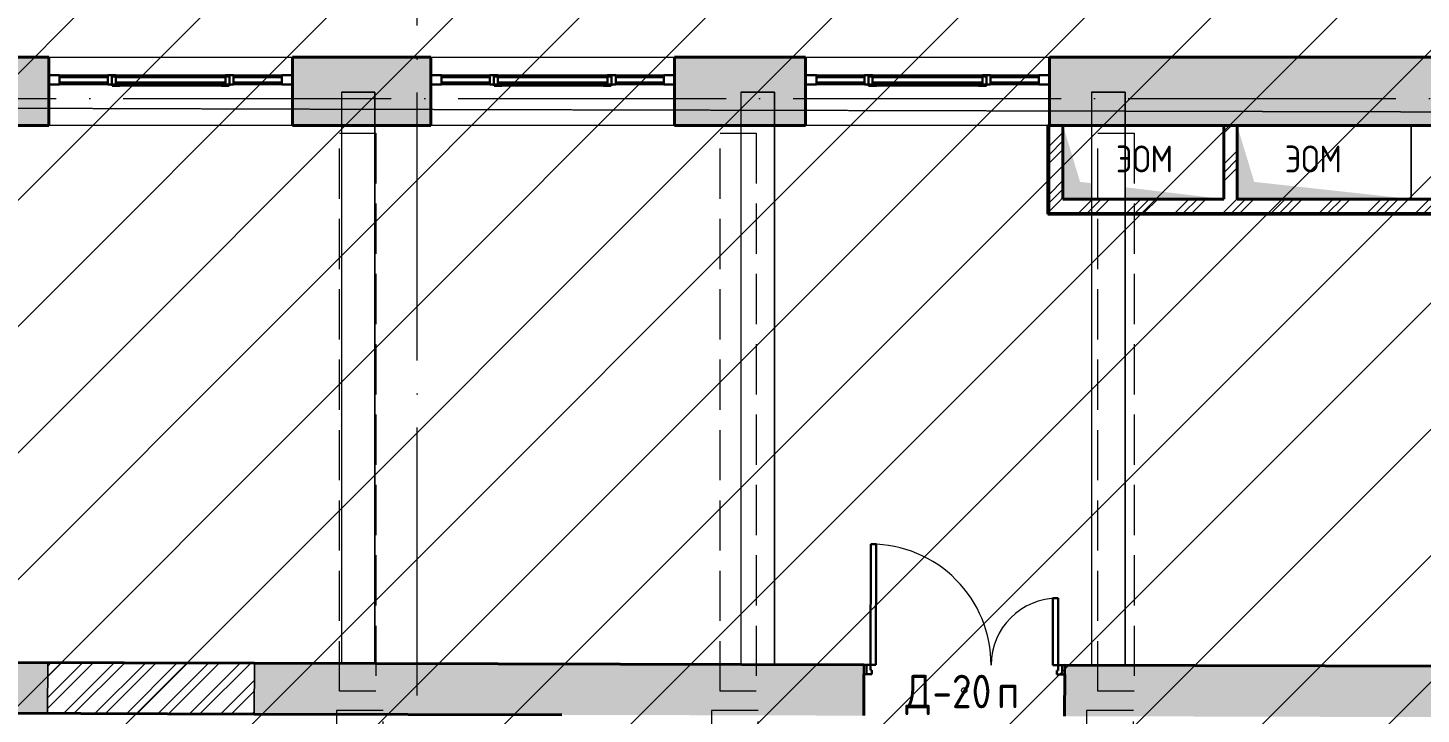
# Model space of a CAD drawing. Header units: millimetres. Extents: x -269164 to 430575, y -569542 to 36130.
# Drawn here: x 206386 to 216786, y -421959 to -416838 of the extents above; entities that cross this region are included whole.
import ezdxf

# ---------------------------------------------------------------- set-up
doc = ezdxf.new("R2010")
doc.units = ezdxf.units.MM
for name, pattern in [('ADSK_Линия сетки', [25, 20, -2.5, 0, -2.5]), ('ADSK_Сверху', [4.5, 3, -1.5]), ('GOST2.303 4', [7, 5, -2, 0])]:
    doc.linetypes.add(name, pattern=pattern)
for name, color, linetype, lineweight in [('_ Окна', 7, 'Continuous', 30), ('Аннотация', 7, 'Continuous', 9), ('Витраж', 7, 'Continuous', 18), ('Двери', 7, 'Continuous', 18), ('Каркас', 7, 'Continuous', 18), ('Марки дверей', 7, 'Continuous', 20), ('Окна', 7, 'Continuous', 18), ('Оси', 7, 'Continuous', 9), ('Панели витража', 7, 'Continuous', 18), ('Перекрытие', 7, 'Continuous', 18), ('Стены внутренние', 7, 'Continuous', 18), ('Стены наружные', 7, 'Continuous', 18), ('Стены штриховка', 7, 'Continuous', 18), ('Узлы', 7, 'Continuous', 18)]:
    doc.layers.add(name, color=color, linetype=linetype, lineweight=lineweight)
doc.styles.add('GOST Common_1', font='GOST_Common.ttf', dxfattribs={"width": 0.9, "height": 350})
doc.styles.add('GOST Common_2', font='GOST_Common.ttf', dxfattribs={"width": 0.9, "height": 250})
pattern_1 = [(45, (178182.9, -430621.92), (-179.6051, 179.6051), []), (45, (178246.4, -430621.92), (0, 359.2102), []), (45, (178119.4, -430621.92), (0, 359.2102), [])]

# ---------------------------------------------------------------- blocks, each defined once
blk = doc.blocks.new('Прямоугольный импост - 70х20_60мм-1225109-03 План 3-го этажа маркировочный')
at = {"layer": 'Витраж', "color": 253, "linetype": 'ADSK_Сверху', "true_color": 0xaaaaaa}
for p, q in [((39644, 2435), (39644, 2365)), ((39724, 2435), (39644, 2435)), ((40114, 2435), (40084, 2435)), ((39724, 2365), (39644, 2365)), ((40114, 2365), (40084, 2365))]:
    blk.add_line(p, q, dxfattribs=at)
blk = doc.blocks.new('Прямоугольный импост - 70х20_60мм-1236811-03 План 3-го этажа маркировочный')
at = {"layer": 'Витраж', "color": 253, "linetype": 'ADSK_Сверху', "true_color": 0xaaaaaa}
for p, q in [((-80, 35), (0, 35)), ((0, 35), (0, -35)), ((0, -35), (-80, -35))]:
    blk.add_line(p, q, dxfattribs=at)
blk = doc.blocks.new('Прямоугольный импост - 70х20_60мм-1236812-03 План 3-го этажа маркировочный')
at = {"layer": 'Витраж', "color": 253, "linetype": 'ADSK_Сверху', "true_color": 0xaaaaaa}
for p, q in [((0, 35), (-80, 35)), ((0, -35), (0, 35)), ((-80, -35), (0, -35))]:
    blk.add_line(p, q, dxfattribs=at)
blk = doc.blocks.new('Прямоугольный импост - 70х20_60мм-1225111-03 План 3-го этажа маркировочный')
at = {"layer": 'Витраж', "color": 253, "linetype": 'ADSK_Сверху', "true_color": 0xaaaaaa}
for p, q in [((40144, 2435), (40114, 2435)), ((40994, 2435), (40964, 2435)), ((40144, 2365), (40114, 2365)), ((40994, 2365), (40964, 2365))]:
    blk.add_line(p, q, dxfattribs=at)
blk = doc.blocks.new('Витраж-тент со смещением вовне - 60мм 30 сдвиг-1466982-03 План 3-го этажа маркировочный')
at = {"layer": '_ Окна', "color": 253, "linetype": 'ADSK_Сверху', "true_color": 0xaaaaaa}
for p, q in [((-440, 25), (-440, -45)), ((-440, 25), (-410, 25)), ((-440, -45), (-440, 25)), ((440, 25), (410, 25)), ((440, -45), (440, 25)), ((440, -45), (440, 25)), ((-380, -45), (-440, -45)), ((-380, -35), (-380, -45)), ((380, -35), (380, -45)), ((380, -45), (440, -45))]:
    blk.add_line(p, q, dxfattribs=at)
at = {"layer": 'Окна', "color": 253, "linetype": 'ADSK_Сверху', "true_color": 0xaaaaaa}
blk.add_line((-380, -45), (380, -45), dxfattribs=at)
blk = doc.blocks.new('Прямоугольный импост - 70х20_60мм-1225113-03 План 3-го этажа маркировочный')
at = {"layer": 'Витраж', "color": 253, "linetype": 'ADSK_Сверху', "true_color": 0xaaaaaa}
for p, q in [((41024, 2435), (40994, 2435)), ((41464, 2435), (41384, 2435)), ((41464, 2365), (41464, 2435)), ((41024, 2365), (40994, 2365)), ((41464, 2365), (41384, 2365))]:
    blk.add_line(p, q, dxfattribs=at)
blk = doc.blocks.new('Прямоугольный импост - 70х60мм-1236807-03 План 3-го этажа маркировочный')
at = {"layer": 'Витраж', "color": 253, "linetype": 'ADSK_Сверху', "true_color": 0xaaaaaa}
for p, q in [((-30, 35), (30, 35)), ((30, -35), (-30, -35))]:
    blk.add_line(p, q, dxfattribs=at)
blk = doc.blocks.new('Прямоугольный импост - 70х60мм-1225009-03 План 3-го этажа маркировочный')
at = {"layer": 'Витраж', "color": 253, "linetype": 'ADSK_Сверху', "true_color": 0xaaaaaa}
for p, q in [((41024, 2435), (41024, 2365)), ((41384, 2435), (41024, 2435)), ((41384, 2365), (41384, 2435)), ((41384, 2365), (41024, 2365))]:
    blk.add_line(p, q, dxfattribs=at)
blk = doc.blocks.new('Прямоугольный импост - 70х60мм-1242018-03 План 3-го этажа маркировочный')
at = {"layer": 'Витраж', "color": 253, "linetype": 'ADSK_Сверху', "true_color": 0xaaaaaa}
for p, q in [((40144, 2435), (40144, 2365)), ((40964, 2435), (40144, 2435)), ((40964, 2365), (40964, 2435)), ((40964, 2365), (40144, 2365))]:
    blk.add_line(p, q, dxfattribs=at)
blk = doc.blocks.new('Системная панель - _AR_Стекло_40мм_привязка по центру-V59-03 План 3-го этажа маркировочный')
at = {"layer": 'Панели витража', "lineweight": 30}
for p, q in [((180, 20), (-180, 20)), ((-180, 20), (-180, -20)), ((180, -20), (180, 20)), ((-180, -20), (180, -20))]:
    blk.add_line(p, q, dxfattribs=at)
blk = doc.blocks.new('Прямоугольный импост - 70х40_60мм-V41-03 План 3-го этажа маркировочный')
at = {"layer": 'Витраж'}
for p, q in [((3738, 27379), (3738, 27739)), ((3808, 27379), (3808, 27739))]:
    blk.add_line(p, q, dxfattribs=at)
blk = doc.blocks.new('Прямоугольный импост - 70х20_60мм-V60-03 План 3-го этажа маркировочный')
at = {"layer": 'Витраж', "lineweight": 30}
for p, q in [((-80, 35), (0, 35)), ((-80, -35), (-80, 35)), ((0, 35), (0, -35)), ((0, -35), (-80, -35))]:
    blk.add_line(p, q, dxfattribs=at)
blk = doc.blocks.new('Прямоугольный импост - 70х20_60мм-V61-03 План 3-го этажа маркировочный')
at = {"layer": 'Витраж', "lineweight": 30}
for p, q in [((0, 35), (-80, 35)), ((-80, 35), (-80, -35)), ((0, -35), (0, 35)), ((-80, -35), (0, -35))]:
    blk.add_line(p, q, dxfattribs=at)
blk = doc.blocks.new('Прямоугольный импост - 70х40_60мм-V20-03 План 3-го этажа маркировочный')
at = {"layer": 'Витраж'}
for p, q in [((-6006, 11415), (-6006, 11055)), ((-5936, 11415), (-5936, 11055))]:
    blk.add_line(p, q, dxfattribs=at)
blk = doc.blocks.new('Системная панель - _AR_Стекло_40мм_привязка по центру-V62-03 План 3-го этажа маркировочный')
at = {"layer": 'Панели витража', "lineweight": 30}
for p, q in [((410, 20), (-410, 20)), ((-410, 20), (-410, -20)), ((410, -20), (410, 20)), ((-410, -20), (410, -20))]:
    blk.add_line(p, q, dxfattribs=at)
blk = doc.blocks.new('Прямоугольный импост - 70х40_60мм-V22-03 План 3-го этажа маркировочный')
at = {"layer": 'Витраж'}
for p, q in [((-6006, 10995), (-6006, 10175)), ((-5936, 10995), (-5936, 10175))]:
    blk.add_line(p, q, dxfattribs=at)
blk = doc.blocks.new('Прямоугольный импост - 70х60мм-V63-03 План 3-го этажа маркировочный')
at = {"layer": 'Витраж', "lineweight": 30}
for p, q in [((-30, 35), (30, 35)), ((-30, -35), (-30, 35)), ((30, 35), (30, -35)), ((30, -35), (-30, -35))]:
    blk.add_line(p, q, dxfattribs=at)
blk = doc.blocks.new('AC_Дверь_Двупольная - Д-20п 1500х2200h-2309834-03 План 3-го этажа маркировочный')
at = {"layer": 'Двери', "lineweight": 30}
for p, q in [((-700, 1090), (-660, 1090)), ((-700, 190), (-700, 1090)), ((-660, 1090), (-660, 190)), ((700, 690), (660, 690)), ((660, 690), (660, 190)), ((700, 190), (700, 690)), ((-750, 190), (-730, 190)), ((-750, 120), (-750, 190)), ((-730, 120), (-750, 120)), ((-730, 190), (-700, 190)), ((-730, 120), (-730, 190)), ((-730, 190), (-730, 120)), ((-690, 120), (-730, 120)), ((-660, 190), (-700, 190)), ((-700, 190), (-700, 150)), ((-700, 150), (-690, 150)), ((-690, 150), (-690, 120)), ((660, 190), (700, 190)), ((700, 150), (690, 150)), ((690, 150), (690, 120)), ((690, 120), (730, 120)), ((730, 190), (700, 190)), ((700, 190), (700, 150)), ((730, 120), (730, 190)), ((750, 190), (730, 190)), ((730, 190), (730, 120)), ((730, 120), (750, 120)), ((750, 120), (750, 190))]:
    blk.add_line(p, q, dxfattribs=at)
at = {"layer": 'Двери'}
for centre, radius, start, end in [((-700, 190), 900, 360, 90), ((700, 190), 500, 90, 180)]:
    blk.add_arc(centre, radius, start, end, dxfattribs=at)
blk = doc.blocks.new('ADSK_Марка_Дверь - Типоразмер_ADSK_Марка-58376-03 План 3-го этажа маркировочный')
at = {"layer": 'Марки дверей', "lineweight": 9}
blk.add_circle((0, 0), 0.2, dxfattribs=at)

msp = doc.modelspace()

# ---------------------------------------------------------------- hatches: boundary and pattern name
at = {"lineweight": 13, "true_color": 0x636466}
h = msp.add_hatch(dxfattribs=at)
h.set_pattern_fill('ANSI31', color=251, scale=210)
h.set_pattern_definition([(45, (-1914008.9, -109463.3), (-471.46345, 471.46345), [])])
h.paths.add_polyline_path([(234958.19, -379662.32), (191467.82, -379662.32), (191467.82, -437206.01), (234958.19, -437206.01)])
at = {"layer": 'Стены внутренние', "lineweight": 9}
h = msp.add_hatch(dxfattribs=at)
h.set_pattern_fill('FP_1', color=256, style=0, pattern_type=2)
h.set_pattern_definition(pattern_1)
h.paths.add_polyline_path([(214012.48, -418115.29), (214112.48, -418115.29), (214112.48, -417565.29), (214012.48, -417565.29), (214012.48, -418106.79)])
h = msp.add_hatch(dxfattribs=at)
h.set_pattern_fill('FP_1', color=256, style=0, pattern_type=2)
h.set_pattern_definition(pattern_1)
h.paths.add_polyline_path([(215312.48, -418115.29), (215412.48, -418115.29), (215412.48, -417565.29), (215312.48, -417565.29), (215312.48, -418113.78)])
h = msp.add_hatch(dxfattribs=at)
h.set_pattern_fill('FP_1', color=256, style=0, pattern_type=2)
h.set_pattern_definition(pattern_1)
h.paths.add_polyline_path([(217003.12, -418215.29), (217024.78, -418215.29), (217024.78, -418137.05), (216924.81, -418137.05), (216924.81, -418115.29), (214012.48, -418115.29), (214012.48, -418215.29), (216882.16, -418215.29)])
at = {"layer": 'Стены внутренние', "true_color": 0xc0c0c0}
h = msp.add_hatch(color=9, dxfattribs=at)
h.paths.add_polyline_path([(220305.97, -421990.5), (220303.14, -421610.49), (214126.17, -421594.16), (214125.16, -421974.16), (220248.21, -421990.35)])
h.paths.add_polyline_path([(212625.17, -421970.2), (212625.99, -421590.2), (208077.14, -421578.18), (208076.14, -421958.17), (211751.34, -421967.89)])
h.paths.add_polyline_path([(206533.18, -421954.1), (206533.18, -421574.09), (205555.17, -421571.51), (205555.17, -421951.51)])
h.paths.add_polyline_path([(204054.17, -421947.54), (204054.99, -421567.54), (197068.18, -421549.08), (197067.17, -421929.07), (203726.36, -421946.68)])
h.paths.add_polyline_path([(195521.88, -421924.99), (195522.89, -421544.99), (193346.25, -421539.24), (193345.24, -421919.24), (194979.68, -421923.56)])
h.paths.add_polyline_path([(191845.25, -421915.27), (191845.25, -421535.27), (188699, -421526.95), (188698, -421906.95)])
h.paths.add_polyline_path([(187164.01, -421902.9), (187164.01, -421522.9), (186315.93, -421520.65), (186316.67, -421900.66), (187139.3, -421902.83)])
at = {"layer": 'Стены внутренние', "lineweight": 9}
h = msp.add_hatch(dxfattribs=at)
h.set_pattern_fill('FP_2', color=256, style=0, pattern_type=2)
h.set_pattern_definition([(45, (178182.9, -430621.92), (-117.8655, 117.8655), []), (45, (178261.48, -430621.92), (-117.8655, 117.8655), [])])
h.paths.add_polyline_path([(208076.14, -421958.17), (208076.14, -421578.17), (206534.18, -421574.1), (206533.18, -421954.1)])
at = {"layer": 'Стены наружные', "true_color": 0xc0c0c0}
h = msp.add_hatch(color=9, dxfattribs=at)
h.paths.add_polyline_path([(217434.81, -417565.29), (217434.81, -417055.29), (214011.72, -417055.29), (214011.72, -417565.29), (217310.94, -417565.29)])
h.paths.add_polyline_path([(211213.74, -417565.29), (212191.72, -417565.29), (212191.72, -417055.29), (211213.74, -417055.29), (211213.74, -417515.02)])
h.paths.add_polyline_path([(189394.22, -417565.29), (192475.81, -417565.29), (192475.81, -417055.29), (189014.22, -417055.29), (189014.22, -417619.04), (188533.6, -417614.66), (188533.59, -417995), (189394.22, -417999.04)])
h.paths.add_polyline_path([(200570.07, -417565.29), (200915.27, -417565.29), (200915.27, -417055.29), (199941.57, -417055.29), (199941.57, -417565.29)])
h.paths.add_polyline_path([(194295.81, -417565.29), (195329.77, -417565.29), (195329.77, -417055.29), (194295.81, -417055.29), (194295.81, -417395.29)])
h.paths.add_polyline_path([(198121.57, -417565.29), (198121.57, -417055.29), (197149.77, -417055.29), (197149.77, -417565.29), (197519.41, -417565.29)])
h.paths.add_polyline_path([(203754.31, -417565.29), (203754.31, -417055.29), (202735.27, -417055.29), (202735.27, -417565.29)])
h.paths.add_polyline_path([(208679.21, -417565.29), (209393.74, -417565.29), (209393.74, -417055.29), (208361.76, -417055.29), (208361.76, -417565.29)])
h.paths.add_polyline_path([(205574.31, -417565.29), (206541.76, -417565.29), (206541.76, -417055.29), (205574.31, -417055.29), (205574.31, -417424.29)])
at = {"layer": 'Узлы', "true_color": 0x808080}
h = msp.add_hatch(color=8, dxfattribs=at)
h.paths.add_polyline_path([(214326.38, -418115.29), (214326.38, -417997.34), (214240.68, -417987.09), (214112.48, -417565.29), (214112.48, -418115.29), (214240.68, -418115.29)])
h.paths.add_polyline_path([(214761.07, -418115.29), (215312.48, -418115.29), (214576.38, -418027.24), (214576.38, -418115.29)])
msp.add_hatch(color=8, dxfattribs=at).paths.add_polyline_path([(216712.48, -418115.29), (215540.68, -417987.09), (215412.48, -417565.29), (215412.48, -418115.29), (215540.68, -418115.29)])

# ---------------------------------------------------------------- linework, layer by layer
at = {"layer": 'Каркас', "color": 253, "linetype": 'ADSK_Сверху', "true_color": 0xaaaaaa}
for p, q in [((208976.38, -417318.21), (208726.38, -417318.21)), ((208726.38, -417318.21), (208726.38, -421579.89)), ((208976.38, -417318.21), (208976.38, -421580.55)), ((211958.17, -417318.21), (211708.17, -417318.21)), ((211708.17, -417318.21), (211708.17, -421587.77)), ((211958.17, -417318.21), (211958.17, -421588.43)), ((214576.38, -417318.21), (214326.38, -417318.21)), ((214326.38, -417318.21), (214326.38, -421594.69)), ((214576.38, -417318.21), (214576.38, -421595.36)), ((208976.38, -421580.55), (208726.38, -421579.89)), ((211958.17, -421588.43), (211708.17, -421587.77)), ((214576.38, -421595.36), (214326.38, -421594.69))]:
    msp.add_line(p, q, dxfattribs=at)
at = {"layer": 'Каркас', "color": 253, "linetype": 'ADSK_Сверху', "true_color": 0xb2b2b2}
for p, q in [((208726.38, -417318.21), (208976.38, -417318.21)), ((208726.38, -417318.21), (208726.38, -421579.89)), ((208976.38, -421580.55), (208976.38, -417318.21)), ((211708.17, -417318.21), (211958.17, -417318.21)), ((211708.17, -417318.21), (211708.17, -421587.77)), ((211958.17, -421588.43), (211958.17, -417318.21)), ((214326.38, -417318.21), (214576.38, -417318.21)), ((214326.38, -417318.21), (214326.38, -421594.69)), ((214576.38, -421595.36), (214576.38, -417318.21)), ((208726.38, -421579.89), (208976.38, -421580.55)), ((211708.17, -421587.77), (211958.17, -421588.43)), ((214326.38, -421594.69), (214576.38, -421595.36))]:
    msp.add_line(p, q, dxfattribs=at)
at = {"layer": 'Каркас', "color": 30, "linetype": 'GOST2.303 4', "ltscale": 75, "true_color": 0xf26722}
for points in [[(208713.17, -417623.95), (208983.17, -417623.95), (208983.17, -421788.69), (208713.17, -421788.69), (208713.17, -417623.95)], [(211553.17, -417623.95), (211823.17, -417623.95), (211823.17, -421788.69), (211553.17, -421788.69), (211553.17, -417623.95)], [(214373.17, -417623.95), (214643.17, -417623.95), (214643.17, -421788.69), (214373.17, -421788.69), (214373.17, -417623.95)], [(209038.56, -421932.65), (208688.56, -421932.13), (208688.56, -428163.72), (209038.56, -428163.72), (209038.56, -421932.65)], [(211838.56, -421932.65), (211488.56, -421932.13), (211488.56, -428163.72), (211838.56, -428163.72), (211838.56, -421932.65)], [(214638.56, -421932.65), (214288.56, -421932.13), (214288.56, -428163.72), (214638.56, -428163.72), (214638.56, -421932.65)]]:
    msp.add_lwpolyline(points, dxfattribs=at)
at = {"layer": 'Оси', "linetype": 'ADSK_Линия сетки', "ltscale": 100}
for p, q in [((209292.82, -439320.18), (209292.82, -386087.13)), ((167096.68, -417365.13), (235324.62, -417365.13))]:
    msp.add_line(p, q, dxfattribs=at)
at = {"layer": 'Перекрытие', "color": 9, "linetype": 'ADSK_Сверху', "true_color": 0xaad4d4}
for p, q in [((197776.38, -417410.22), (208861.96, -417444.29)), ((208861.96, -417444.29), (216886.83, -417463.65)), ((215312.48, -417565.29), (214112.48, -417565.29)), ((214112.48, -417565.29), (214112.48, -418115.29)), ((215312.48, -418115.29), (215312.48, -417565.29)), ((216712.48, -417565.29), (215412.48, -417565.29)), ((215412.48, -417565.29), (215412.48, -418115.29)), ((216712.48, -418115.29), (216712.48, -417565.29)), ((214112.48, -418115.29), (215312.48, -418115.29)), ((215412.48, -418115.29), (216712.48, -418115.29))]:
    msp.add_line(p, q, dxfattribs=at)
at = {"layer": 'Перекрытие', "color": 136, "true_color": 0x008080}
msp.add_line((216712.48, -417565.29), (216712.48, -418115.29), dxfattribs=at)
at = {"layer": 'Стены внутренние', "lineweight": 40}
for p, q in [((214011.72, -417565.29), (214000.48, -417565.29)), ((214000.48, -417565.29), (214000.48, -418227.29)), ((214112.48, -417565.29), (214012.48, -417565.29)), ((214112.48, -418115.29), (214112.48, -417565.29)), ((215312.48, -417565.29), (215312.48, -418115.29)), ((215412.48, -417565.29), (215312.48, -417565.29)), ((215412.48, -418115.29), (215412.48, -417565.29)), ((215312.48, -418115.29), (214112.48, -418115.29)), ((216924.81, -418115.29), (215412.48, -418115.29)), ((214000.48, -418227.29), (217024.78, -418227.29)), ((208077.14, -421578.18), (205555.17, -421571.51)), ((212626.17, -421590.2), (208077.14, -421578.18)), ((220303.14, -421610.49), (214126.17, -421594.16)), ((212625.17, -421970.2), (212625.99, -421660.2)), ((214125.98, -421664.16), (214125.16, -421974.16)), ((205554.16, -421951.51), (208076.14, -421958.17)), ((208076.14, -421958.17), (210372.44, -421964.24))]:
    msp.add_line(p, q, dxfattribs=at)
at = {"layer": 'Стены внутренние'}
for p, q in [((206533.18, -421954.1), (206534.18, -421574.1)), ((206534.18, -421574.1), (206533.18, -421954.1)), ((208077.14, -421578.18), (208076.14, -421958.17)), ((208076.14, -421958.17), (208077.14, -421578.18))]:
    msp.add_line(p, q, dxfattribs=at)
at = {"layer": 'Стены наружные', "lineweight": 40}
for p, q in [((206541.76, -417055.29), (205574.31, -417055.29)), ((206541.76, -417565.29), (206541.76, -417055.29)), ((209393.74, -417055.29), (208361.76, -417055.29)), ((208361.76, -417055.29), (208361.76, -417565.29)), ((209393.74, -417565.29), (209393.74, -417055.29)), ((212191.72, -417055.29), (211213.74, -417055.29)), ((211213.74, -417055.29), (211213.74, -417565.29)), ((212191.72, -417565.29), (212191.72, -417055.29)), ((216924.81, -417055.29), (214011.72, -417055.29)), ((214011.72, -417055.29), (214011.72, -417565.29)), ((205574.31, -417565.29), (206541.76, -417565.29)), ((208361.76, -417565.29), (209393.74, -417565.29)), ((211213.74, -417565.29), (212191.72, -417565.29)), ((214112.48, -417565.29), (215312.48, -417565.29)), ((215412.48, -417565.29), (216924.81, -417565.29))]:
    msp.add_line(p, q, dxfattribs=at)
at = {"layer": 'Стены наружные'}
for p, q in [((206541.76, -417055.29), (208361.76, -417055.29)), ((209393.74, -417055.29), (211213.74, -417055.29)), ((212191.72, -417055.29), (214011.72, -417055.29)), ((208361.76, -417565.29), (206541.76, -417565.29)), ((211213.74, -417565.29), (209393.74, -417565.29)), ((214000.48, -417565.29), (212191.72, -417565.29))]:
    msp.add_line(p, q, dxfattribs=at)
at = {"layer": 'Стены штриховка'}
for p, q in [((214002.48, -417565.29), (214002.48, -418227.29)), ((214012.48, -417565.29), (214011.72, -417565.29)), ((214012.48, -417565.29), (214012.48, -418215.29)), ((214002.48, -418215.29), (214000.48, -418215.29)), ((214000.48, -418225.29), (217024.78, -418225.29)), ((214012.48, -418215.29), (217024.78, -418215.29))]:
    msp.add_line(p, q, dxfattribs=at)

# ---------------------------------------------------------------- block references
at = {"layer": '_ Окна', "color": 253, "linetype": 'ADSK_Сверху', "true_color": 0xaaaaaa}
for p in [(207451.76, -417225.29), (210303.74, -417225.29), (213101.72, -417225.29)]:
    msp.add_blockref('Витраж-тент со смещением вовне - 60мм 30 сдвиг-1466982-03 План 3-го этажа маркировочный', p, dxfattribs=at)
at = {"layer": 'Витраж', "color": 253, "linetype": 'ADSK_Сверху', "true_color": 0xaaaaaa, "rotation": 180}
for name, p in [('Прямоугольный импост - 70х20_60мм-1236812-03 План 3-го этажа маркировочный', (206541.76, -417225.29)), ('Прямоугольный импост - 70х20_60мм-1225113-03 План 3-го этажа маркировочный', (248005.86, -414825.78)), ('Прямоугольный импост - 70х60мм-1225009-03 План 3-го этажа маркировочный', (248005.86, -414825.78)), ('Прямоугольный импост - 70х20_60мм-1225111-03 План 3-го этажа маркировочный', (248005.86, -414825.78)), ('Прямоугольный импост - 70х60мм-1242018-03 План 3-го этажа маркировочный', (248005.86, -414825.78)), ('Прямоугольный импост - 70х20_60мм-1225109-03 План 3-го этажа маркировочный', (248005.86, -414825.78)), ('Прямоугольный импост - 70х60мм-1225009-03 План 3-го этажа маркировочный', (249305.86, -414825.78)), ('Прямоугольный импост - 70х20_60мм-1236812-03 План 3-го этажа маркировочный', (209393.74, -417225.29)), ('Прямоугольный импост - 70х20_60мм-1225113-03 План 3-го этажа маркировочный', (250857.84, -414825.78)), ('Прямоугольный импост - 70х60мм-1225009-03 План 3-го этажа маркировочный', (250857.84, -414825.78)), ('Прямоугольный импост - 70х20_60мм-1225111-03 План 3-го этажа маркировочный', (250857.84, -414825.78)), ('Прямоугольный импост - 70х60мм-1242018-03 План 3-го этажа маркировочный', (250857.84, -414825.78)), ('Прямоугольный импост - 70х20_60мм-1225109-03 План 3-го этажа маркировочный', (250857.84, -414825.78)), ('Прямоугольный импост - 70х60мм-1225009-03 План 3-го этажа маркировочный', (252157.84, -414825.78)), ('Прямоугольный импост - 70х20_60мм-1236812-03 План 3-го этажа маркировочный', (212191.72, -417225.29)), ('Прямоугольный импост - 70х20_60мм-1225113-03 План 3-го этажа маркировочный', (253655.82, -414825.78)), ('Прямоугольный импост - 70х60мм-1225009-03 План 3-го этажа маркировочный', (253655.82, -414825.78)), ('Прямоугольный импост - 70х20_60мм-1225111-03 План 3-го этажа маркировочный', (253655.82, -414825.78)), ('Прямоугольный импост - 70х60мм-1242018-03 План 3-го этажа маркировочный', (253655.82, -414825.78)), ('Прямоугольный импост - 70х20_60мм-1225109-03 План 3-го этажа маркировочный', (253655.82, -414825.78)), ('Прямоугольный импост - 70х60мм-1225009-03 План 3-го этажа маркировочный', (254955.82, -414825.78))]:
    msp.add_blockref(name, p, dxfattribs=at)
at = {"layer": 'Витраж'}
for name, p, rotation in [('Прямоугольный импост - 70х20_60мм-V61-03 План 3-го этажа маркировочный', (206541.76, -417225.29), 180), ('Прямоугольный импост - 70х40_60мм-V41-03 План 3-го этажа маркировочный', (234360.38, -420998.79), 90.00000000000072), ('Прямоугольный импост - 70х40_60мм-V22-03 План 3-го этажа маркировочный', (196866.37, -423196.33), 270.0000000000005), ('Прямоугольный импост - 70х40_60мм-V20-03 План 3-го этажа маркировочный', (196866.37, -423196.33), 270.0000000000002), ('Прямоугольный импост - 70х20_60мм-V61-03 План 3-го этажа маркировочный', (209393.74, -417225.29), 180), ('Прямоугольный импост - 70х40_60мм-V41-03 План 3-го этажа маркировочный', (237212.36, -420998.79), 90.00000000000072), ('Прямоугольный импост - 70х40_60мм-V22-03 План 3-го этажа маркировочный', (199718.35, -423196.33), 270.0000000000005), ('Прямоугольный импост - 70х40_60мм-V20-03 План 3-го этажа маркировочный', (199718.35, -423196.33), 270.0000000000002), ('Прямоугольный импост - 70х20_60мм-V61-03 План 3-го этажа маркировочный', (212191.72, -417225.29), 180), ('Прямоугольный импост - 70х40_60мм-V41-03 План 3-го этажа маркировочный', (240010.34, -420998.79), 90.00000000000072), ('Прямоугольный импост - 70х40_60мм-V22-03 План 3-го этажа маркировочный', (202516.33, -423196.33), 270.0000000000005), ('Прямоугольный импост - 70х40_60мм-V20-03 План 3-го этажа маркировочный', (202516.33, -423196.33), 270.0000000000002)]:
    msp.add_blockref(name, p, dxfattribs=dict(at, rotation=rotation))
at = {"layer": 'Витраж', "color": 253, "linetype": 'ADSK_Сверху', "true_color": 0xaaaaaa, "extrusion": (0, 0, -1), "rotation": 180}
for name, p in [('Прямоугольный импост - 70х60мм-1236807-03 План 3-го этажа маркировочный', (-207011.76, -417225.29)), ('Прямоугольный импост - 70х60мм-1236807-03 План 3-го этажа маркировочный', (-207891.76, -417225.29)), ('Прямоугольный импост - 70х20_60мм-1236811-03 План 3-го этажа маркировочный', (-208361.76, -417225.29)), ('Прямоугольный импост - 70х60мм-1236807-03 План 3-го этажа маркировочный', (-209863.74, -417225.29)), ('Прямоугольный импост - 70х60мм-1236807-03 План 3-го этажа маркировочный', (-210743.74, -417225.29)), ('Прямоугольный импост - 70х20_60мм-1236811-03 План 3-го этажа маркировочный', (-211213.74, -417225.29)), ('Прямоугольный импост - 70х60мм-1236807-03 План 3-го этажа маркировочный', (-212661.72, -417225.29)), ('Прямоугольный импост - 70х60мм-1236807-03 План 3-го этажа маркировочный', (-213541.72, -417225.29)), ('Прямоугольный импост - 70х20_60мм-1236811-03 План 3-го этажа маркировочный', (-214011.72, -417225.29))]:
    msp.add_blockref(name, p, dxfattribs=at)
at = {"layer": 'Витраж', "extrusion": (0, 0, -1), "rotation": 180}
for name, p in [('Прямоугольный импост - 70х60мм-V63-03 План 3-го этажа маркировочный', (-207011.76, -417225.29)), ('Прямоугольный импост - 70х60мм-V63-03 План 3-го этажа маркировочный', (-207891.76, -417225.29)), ('Прямоугольный импост - 70х20_60мм-V60-03 План 3-го этажа маркировочный', (-208361.76, -417225.29)), ('Прямоугольный импост - 70х60мм-V63-03 План 3-го этажа маркировочный', (-209863.74, -417225.29)), ('Прямоугольный импост - 70х60мм-V63-03 План 3-го этажа маркировочный', (-210743.74, -417225.29)), ('Прямоугольный импост - 70х20_60мм-V60-03 План 3-го этажа маркировочный', (-211213.74, -417225.29)), ('Прямоугольный импост - 70х60мм-V63-03 План 3-го этажа маркировочный', (-212661.72, -417225.29)), ('Прямоугольный импост - 70х60мм-V63-03 План 3-го этажа маркировочный', (-213541.72, -417225.29)), ('Прямоугольный импост - 70х20_60мм-V60-03 План 3-го этажа маркировочный', (-214011.72, -417225.29))]:
    msp.add_blockref(name, p, dxfattribs=at)
at = {"layer": 'Двери', "rotation": 359.8485505277052}
msp.add_blockref('AC_Дверь_Двупольная - Д-20п 1500х2200h-2309834-03 План 3-го этажа маркировочный', (213375.67, -421782.18), dxfattribs=at)
at = {"layer": 'Марки дверей', "xscale": 99.99999999999993, "yscale": 99.99999999999993, "zscale": 99.99999999999993}
msp.add_blockref('ADSK_Марка_Дверь - Типоразмер_ADSK_Марка-58376-03 План 3-го этажа маркировочный', (213375.67, -421782.18), dxfattribs=at)
at = {"layer": 'Панели витража'}
for name, p in [('Системная панель - _AR_Стекло_40мм_привязка по центру-V59-03 План 3-го этажа маркировочный', (206801.76, -417225.29)), ('Системная панель - _AR_Стекло_40мм_привязка по центру-V62-03 План 3-го этажа маркировочный', (207451.76, -417225.29)), ('Системная панель - _AR_Стекло_40мм_привязка по центру-V59-03 План 3-го этажа маркировочный', (208101.76, -417225.29)), ('Системная панель - _AR_Стекло_40мм_привязка по центру-V59-03 План 3-го этажа маркировочный', (209653.74, -417225.29)), ('Системная панель - _AR_Стекло_40мм_привязка по центру-V62-03 План 3-го этажа маркировочный', (210303.74, -417225.29)), ('Системная панель - _AR_Стекло_40мм_привязка по центру-V59-03 План 3-го этажа маркировочный', (210953.74, -417225.29)), ('Системная панель - _AR_Стекло_40мм_привязка по центру-V59-03 План 3-го этажа маркировочный', (212451.72, -417225.29)), ('Системная панель - _AR_Стекло_40мм_привязка по центру-V62-03 План 3-го этажа маркировочный', (213101.72, -417225.29)), ('Системная панель - _AR_Стекло_40мм_привязка по центру-V59-03 План 3-го этажа маркировочный', (213751.72, -417225.29))]:
    msp.add_blockref(name, p, dxfattribs=at)

# ---------------------------------------------------------------- texts
at = {"layer": 'Аннотация', "char_height": 200, "width": 555.5694, "attachment_point": 1, "style": 'GOST Common_1'}
for insert in [(214508.83, -417716.04), (215768.83, -417716.04)]:
    msp.add_mtext('ЭОМ', dxfattribs=dict(at, insert=insert))
at = {"layer": 'Марки дверей', "lineweight": 9, "char_height": 250, "attachment_point": 1, "style": 'GOST Common_2'}
for s, insert, width in [('\\fGOST Common|b0|i0|c204|p34|;\\W.9;Д', (212935.84, -421665.17), 245.3164), ('-20', (213138.25, -421665.17), 584.4302), ('\\fGOST Common|b0|i0|c204|p34|;\\W.9;п', (213620.45, -421665.17), 194.8101)]:
    msp.add_mtext(s, dxfattribs=dict(at, insert=insert, width=width))

doc.saveas('drawing.dxf')
